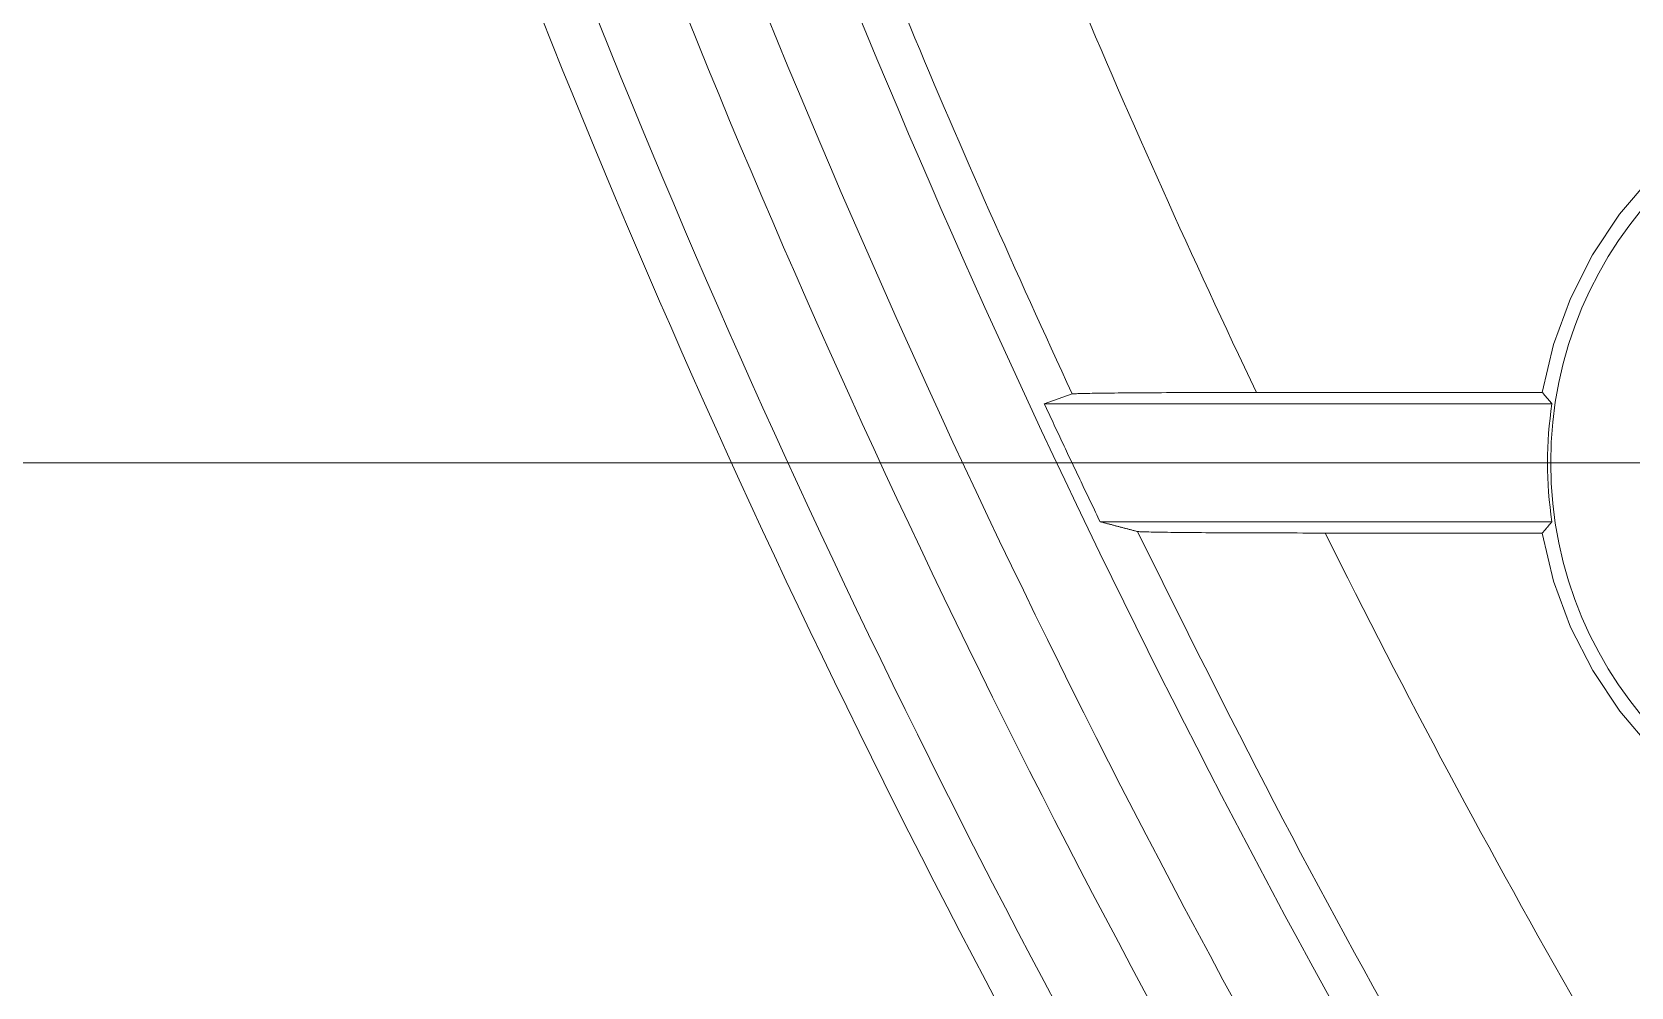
# Model space of a CAD drawing. Header units: inches. Extents: x 0 to 40, y 35.9 to 64.1.
# Drawn here: x 23.859 to 24.726, y 48.512 to 49.03 of the extents above; entities that cross this region are included whole.
import ezdxf

# ---------------------------------------------------------------- set-up
doc = ezdxf.new("R2010")
doc.units = ezdxf.units.IN
doc.header["$MEASUREMENT"] = 0
doc.linetypes.add('AI-Linetype-34', pattern=[0.084247, 0.03902, -0.015076, 0.015076, -0.015076])
doc.layers.add('2', color=7, linetype='Continuous')

# ---------------------------------------------------------------- blocks, each defined once
blk = doc.blocks.new('block 1916')
at = {"layer": '2', "color": 7, "lineweight": 18, "true_color": 0xffffff}
blk.add_lwpolyline([(24.40785, 48.82848), (24.68283, 48.82848)], dxfattribs=at)
blk = doc.blocks.new('block 2143')
at = {"layer": '2', "color": 7, "lineweight": 18, "true_color": 0xffffff}
blk.add_lwpolyline([(24.42287, 48.83375), (24.40785, 48.82848)], dxfattribs=at)
blk = doc.blocks.new('block 2144')
at = {"layer": '2', "color": 7, "lineweight": 18, "true_color": 0xffffff}
blk.add_lwpolyline([(24.68283, 48.76453), (24.43809, 48.76453)], dxfattribs=at)
blk = doc.blocks.new('block 2149')
at = {"layer": '2', "color": 7, "lineweight": 18, "true_color": 0xffffff}
blk.add_lwpolyline([(25.23563, 48.90468), (24.64167, 49.39964)], dxfattribs=at)
blk = doc.blocks.new('block 2275')
at = {"layer": '2', "color": 7, "lineweight": 18, "true_color": 0xffffff}
blk.add_open_spline([(24.68215, 48.7965), (24.68215, 48.91546), (24.77857, 49.01189), (24.89753, 49.01189), (25.01649, 49.01189), (25.11292, 48.91546), (25.11292, 48.7965), (25.11292, 48.67755), (25.01649, 48.58112), (24.89753, 48.58112), (24.77857, 48.58112), (24.68215, 48.67755), (24.68215, 48.7965), (24.68215, 48.7965), (24.68215, 48.7965), (24.68215, 48.7965)], degree=3, knots=[0, 0, 0, 0, 1, 1, 1, 2, 2, 2, 3, 3, 3, 4, 4, 4, 5, 5, 5, 5], dxfattribs=at)
blk = doc.blocks.new('block 2290')
at = {"layer": '2', "color": 80, "lineweight": 18, "true_color": 0x3fff00}
blk.add_open_spline([(24.1188, 49.08017), (24.23587, 48.77893), (24.3796, 48.48872), (24.54823, 48.21301)], degree=3, dxfattribs=at)
blk = doc.blocks.new('block 2293')
at = {"layer": '2', "color": 80, "lineweight": 18, "true_color": 0x3fff00}
blk.add_open_spline([(24.14471, 49.09027), (24.26119, 48.79054), (24.40416, 48.50181), (24.57194, 48.22748)], degree=3, dxfattribs=at)
blk = doc.blocks.new('block 2353')
at = {"layer": '2', "color": 7, "lineweight": 18, "true_color": 0xffffff}
blk.add_open_spline([(24.61073, 48.25125), (24.44436, 48.52324), (24.3026, 48.80953), (24.18712, 49.10674)], degree=3, dxfattribs=at)
blk = doc.blocks.new('block 2356')
at = {"layer": '2', "color": 7, "lineweight": 18, "true_color": 0xffffff}
blk.add_open_spline([(24.22477, 49.12134), (24.33939, 48.82641), (24.48009, 48.54226), (24.64518, 48.2723)], degree=3, dxfattribs=at)
blk = doc.blocks.new('block 2363')
at = {"layer": '2', "color": 7, "lineweight": 18, "true_color": 0xffffff}
blk.add_open_spline([(24.68452, 48.29635), (24.52081, 48.56396), (24.38135, 48.84567), (24.26773, 49.13805)], degree=3, dxfattribs=at)
blk = doc.blocks.new('block 2366')
at = {"layer": '2', "color": 7, "lineweight": 18, "true_color": 0xffffff}
blk.add_open_spline([(24.68283, 48.82848), (24.67966, 48.80729), (24.67966, 48.78572), (24.68283, 48.76453)], degree=3, dxfattribs=at)
blk = doc.blocks.new('block 2414')
at = {"layer": '2', "color": 7, "lineweight": 18, "true_color": 0xffffff}
blk.add_open_spline([(24.67756, 48.75833), (24.63836, 48.75837), (24.59915, 48.75837), (24.55998, 48.7584)], degree=3, dxfattribs=at)
blk = doc.blocks.new('block 2436')
at = {"layer": '2', "color": 7, "lineweight": 18, "true_color": 0xffffff}
blk.add_open_spline([(24.52281, 48.83457), (24.57438, 48.83461), (24.62596, 48.83464), (24.67756, 48.83464)], degree=3, dxfattribs=at)
blk = doc.blocks.new('block 2468')
at = {"layer": '2', "color": 7, "lineweight": 18, "true_color": 0xffffff}
blk.add_lwpolyline([(24.43809, 48.76453), (24.43847, 48.76443), (24.43889, 48.76433), (24.4393, 48.76422), (24.43971, 48.76412), (24.44013, 48.76402), (24.44051, 48.76388), (24.44092, 48.76378), (24.44133, 48.76367), (24.44171, 48.76357), (24.44213, 48.76347), (24.44254, 48.76336), (24.44295, 48.76326), (24.44333, 48.76316), (24.44374, 48.76305), (24.44416, 48.76295), (24.44457, 48.76285), (24.44495, 48.76271), (24.44536, 48.76264), (24.44578, 48.7625), (24.44619, 48.7624), (24.44657, 48.76229), (24.44698, 48.76219), (24.4474, 48.76209), (24.44781, 48.76198), (24.44819, 48.76188), (24.4486, 48.76178), (24.44902, 48.76167), (24.44943, 48.76157), (24.44981, 48.76147), (24.45022, 48.76133), (24.45064, 48.76126), (24.45105, 48.76112), (24.45143, 48.76102), (24.45184, 48.76092), (24.45225, 48.76081), (24.45267, 48.76071), (24.45305, 48.76061), (24.45346, 48.7605), (24.45387, 48.7604), (24.45429, 48.7603), (24.45467, 48.76019), (24.45508, 48.76009), (24.45549, 48.75995), (24.45591, 48.75985), (24.45628, 48.75975), (24.4567, 48.75964), (24.45711, 48.75954), (24.45753, 48.75944), (24.4579, 48.75933), (24.45832, 48.75923)], dxfattribs=at)
blk = doc.blocks.new('block 2505')
at = {"layer": '2', "color": 7, "lineweight": 18, "true_color": 0xffffff}
blk.add_open_spline([(24.68283, 48.82848), (24.68273, 48.82858), (24.68263, 48.82872), (24.68263, 48.82872), (24.68252, 48.82885), (24.68242, 48.82896), (24.68242, 48.82896), (24.68232, 48.8291), (24.68221, 48.8292), (24.68221, 48.8292), (24.68211, 48.82934), (24.68201, 48.82944), (24.68201, 48.82944), (24.6819, 48.82958), (24.68177, 48.82968), (24.68177, 48.82968), (24.68166, 48.82982), (24.68156, 48.82996), (24.68156, 48.82996), (24.68146, 48.83006), (24.68135, 48.8302), (24.68135, 48.8302), (24.68125, 48.8303), (24.68115, 48.83044), (24.68115, 48.83044), (24.68104, 48.83058), (24.68094, 48.83068), (24.68094, 48.83068), (24.68084, 48.83082), (24.68073, 48.83092), (24.68073, 48.83092), (24.68063, 48.83106), (24.68053, 48.83116), (24.68053, 48.83116), (24.68042, 48.8313), (24.68032, 48.83144), (24.68032, 48.83144), (24.68022, 48.83154), (24.68011, 48.83168), (24.68011, 48.83168), (24.67998, 48.83178), (24.67987, 48.83192), (24.67987, 48.83192), (24.67977, 48.83206), (24.67966, 48.83216), (24.67966, 48.83216), (24.67956, 48.8323), (24.67946, 48.8324), (24.67946, 48.8324), (24.67935, 48.83254), (24.67925, 48.83268), (24.67925, 48.83268), (24.67915, 48.83278), (24.67904, 48.83292), (24.67904, 48.83292), (24.67894, 48.83302), (24.67884, 48.83316), (24.67884, 48.83316), (24.67873, 48.8333), (24.67863, 48.8334), (24.67863, 48.8334), (24.67853, 48.83354), (24.67842, 48.83368), (24.67842, 48.83368), (24.67832, 48.83378), (24.67818, 48.83392), (24.67818, 48.83392), (24.67808, 48.83402), (24.67798, 48.83416), (24.67798, 48.83416), (24.67787, 48.8343), (24.67777, 48.8344), (24.67777, 48.8344), (24.67767, 48.83454), (24.67756, 48.83464), (24.67756, 48.83464)], degree=3, knots=[0, 0, 0, 0, 1, 1, 1, 2, 2, 2, 3, 3, 3, 4, 4, 4, 5, 5, 5, 6, 6, 6, 7, 7, 7, 8, 8, 8, 9, 9, 9, 10, 10, 10, 11, 11, 11, 12, 12, 12, 13, 13, 13, 14, 14, 14, 15, 15, 15, 16, 16, 16, 17, 17, 17, 18, 18, 18, 19, 19, 19, 20, 20, 20, 21, 21, 21, 22, 22, 22, 23, 23, 23, 24, 24, 24, 25, 25, 25, 25], dxfattribs=at)
blk = doc.blocks.new('block 2523')
at = {"layer": '2', "color": 7, "lineweight": 18, "true_color": 0xffffff}
blk.add_lwpolyline([(24.61621, 49.39795), (24.62813, 49.38668), (24.64005, 49.37538), (24.652, 49.36412), (24.66392, 49.35282), (24.67584, 49.34155), (24.68776, 49.33025), (24.69965, 49.31895), (24.71157, 49.30769), (24.72349, 49.29639), (24.73541, 49.28509), (24.74733, 49.27379), (24.75925, 49.26252), (24.77113, 49.25122), (24.78305, 49.23992), (24.79497, 49.22862), (24.80689, 49.21732), (24.81878, 49.20602), (24.8307, 49.19472), (24.84258, 49.18342), (24.8545, 49.17212), (24.86639, 49.16082), (24.87831, 49.14949), (24.89019, 49.13819), (24.90211, 49.12689), (24.914, 49.11559), (24.92592, 49.10426), (24.93781, 49.09296), (24.94973, 49.08166), (24.96161, 49.07032), (24.9735, 49.05902), (24.98542, 49.04769), (24.9973, 49.03639), (25.00919, 49.02509), (25.02111, 49.01375), (25.03299, 49.00245), (25.04488, 48.99112), (25.05677, 48.97982), (25.06865, 48.96848), (25.08057, 48.95715), (25.09246, 48.94585), (25.10434, 48.93452), (25.11623, 48.92318), (25.12811, 48.91188), (25.14, 48.90055), (25.15188, 48.88921), (25.16377, 48.87788), (25.17566, 48.86654), (25.18754, 48.85524), (25.19943, 48.84391), (25.21131, 48.83257)], dxfattribs=at)
blk = doc.blocks.new('block 2628')
at = {"layer": '2', "color": 7, "lineweight": 18, "true_color": 0xffffff}
blk.add_lwpolyline([(24.42287, 48.83375), (24.42004, 48.83995), (24.41725, 48.84615), (24.41443, 48.85232), (24.4116, 48.85852), (24.40878, 48.86472), (24.40595, 48.87088), (24.40316, 48.87709), (24.40034, 48.88329), (24.39755, 48.88949), (24.39476, 48.89569), (24.39193, 48.90189), (24.38914, 48.90809), (24.38638, 48.91429), (24.38359, 48.92049), (24.3808, 48.92669), (24.37805, 48.93293), (24.37529, 48.93913), (24.37253, 48.94537), (24.36981, 48.95157), (24.36709, 48.9578), (24.36437, 48.96404), (24.36165, 48.97028), (24.35893, 48.97651), (24.35624, 48.98278), (24.35359, 48.98902), (24.3509, 48.99529), (24.34825, 49.00152), (24.34559, 49.00779), (24.34298, 49.01406), (24.34036, 49.02033), (24.33774, 49.0266), (24.33512, 49.03291), (24.33254, 49.03918), (24.32995, 49.04548), (24.32737, 49.05179), (24.32482, 49.05809), (24.32224, 49.06436), (24.31969, 49.07067), (24.31714, 49.07697), (24.31459, 49.08327), (24.31204, 49.08958), (24.30952, 49.09592), (24.30697, 49.10222), (24.30446, 49.10853), (24.30194, 49.11487), (24.2994, 49.12117), (24.29688, 49.12748), (24.29437, 49.13381), (24.29185, 49.14012), (24.28934, 49.14646)], dxfattribs=at)
blk = doc.blocks.new('block 2638')
at = {"layer": '2', "color": 7, "lineweight": 18, "true_color": 0xffffff}
blk.add_lwpolyline([(24.52281, 48.83457), (24.51957, 48.84139), (24.5163, 48.84825), (24.51309, 48.85507), (24.50986, 48.86189), (24.50665, 48.86875), (24.50345, 48.87557), (24.50024, 48.88243), (24.49707, 48.88928), (24.49391, 48.89614), (24.49074, 48.90303), (24.4876, 48.90988), (24.48447, 48.91674), (24.48133, 48.92363), (24.4782, 48.93052), (24.4751, 48.93741), (24.47199, 48.9443), (24.46889, 48.95119), (24.46583, 48.95808), (24.46276, 48.965), (24.4597, 48.97189), (24.45666, 48.97882), (24.4536, 48.98574), (24.45057, 48.99263), (24.44757, 48.99959), (24.44454, 49.00652), (24.44154, 49.01344), (24.43858, 49.0204), (24.43558, 49.02733), (24.43262, 49.03429), (24.42965, 49.04121), (24.42673, 49.04817), (24.42376, 49.05516), (24.42083, 49.06212), (24.41794, 49.06908), (24.41501, 49.07607), (24.41212, 49.08303), (24.40926, 49.09003), (24.40637, 49.09702), (24.40351, 49.10398), (24.40065, 49.11101), (24.39782, 49.118), (24.39496, 49.12499), (24.39214, 49.13202), (24.38935, 49.13902), (24.38652, 49.14604), (24.38373, 49.15304), (24.38094, 49.16007), (24.37818, 49.16709), (24.37543, 49.17412), (24.37267, 49.18118)], dxfattribs=at)
blk = doc.blocks.new('block 2649')
at = {"layer": '2', "color": 7, "lineweight": 18, "true_color": 0xffffff}
blk.add_lwpolyline([(24.78161, 48.35881), (24.77682, 48.36659), (24.77206, 48.37441), (24.76731, 48.3822), (24.76255, 48.39002), (24.75783, 48.39787), (24.75315, 48.40569), (24.74843, 48.41355), (24.74378, 48.4214), (24.73909, 48.42926), (24.73444, 48.43711), (24.72979, 48.445), (24.72517, 48.45289), (24.72056, 48.46078), (24.71598, 48.4687), (24.71139, 48.47659), (24.70681, 48.48452), (24.70226, 48.49244), (24.69772, 48.50036), (24.6932, 48.50832), (24.68869, 48.51628), (24.68418, 48.52424), (24.6797, 48.5322), (24.67526, 48.54016), (24.67078, 48.54815), (24.66633, 48.55614), (24.66192, 48.56413), (24.65751, 48.57216), (24.6531, 48.58015), (24.64873, 48.58818), (24.64435, 48.59621), (24.64001, 48.60423), (24.63567, 48.6123), (24.63133, 48.62036), (24.62702, 48.62842), (24.62272, 48.63648), (24.61845, 48.64454), (24.61417, 48.65264), (24.6099, 48.66073), (24.60566, 48.66883), (24.60146, 48.67693), (24.59722, 48.68506), (24.59302, 48.69315), (24.58885, 48.70128), (24.58468, 48.70945), (24.58052, 48.71758), (24.57638, 48.72571), (24.57228, 48.73387), (24.56815, 48.74204), (24.56405, 48.7502), (24.55998, 48.7584)], dxfattribs=at)
blk = doc.blocks.new('block 2651')
at = {"layer": '2', "color": 7, "lineweight": 18, "true_color": 0xffffff}
blk.add_lwpolyline([(24.40785, 48.82848), (24.40843, 48.8272), (24.40905, 48.82589), (24.40964, 48.82462), (24.41022, 48.82334), (24.41084, 48.82207), (24.41143, 48.82079), (24.41202, 48.81948), (24.41264, 48.81821), (24.41322, 48.81693), (24.41381, 48.81566), (24.41443, 48.81438), (24.41501, 48.81308), (24.41563, 48.8118), (24.41622, 48.81053), (24.41684, 48.80925), (24.41742, 48.80798), (24.41804, 48.8067), (24.41863, 48.80539), (24.41925, 48.80412), (24.41984, 48.80284), (24.42046, 48.80157), (24.42104, 48.80029), (24.42166, 48.79902), (24.42225, 48.79774), (24.42287, 48.79647), (24.42345, 48.79516), (24.42407, 48.79389), (24.42466, 48.79261), (24.42528, 48.79134), (24.4259, 48.79006), (24.42648, 48.78879), (24.42711, 48.78751), (24.42773, 48.78624), (24.42831, 48.78496), (24.42893, 48.78365), (24.42952, 48.78238), (24.43014, 48.78111), (24.43076, 48.77983), (24.43138, 48.77856), (24.43196, 48.77728), (24.43258, 48.77601), (24.4332, 48.77473), (24.43379, 48.77346), (24.43441, 48.77218), (24.43503, 48.77091), (24.43565, 48.76963), (24.43623, 48.76836), (24.43685, 48.76708), (24.43747, 48.76581), (24.43809, 48.76453)], dxfattribs=at)
blk = doc.blocks.new('block 2657')
at = {"layer": '2', "color": 7, "lineweight": 18, "true_color": 0xffffff}
blk.add_open_spline([(24.52281, 48.83457), (24.52281, 48.83457), (24.51978, 48.83457), (24.51978, 48.83457), (24.51978, 48.83457), (24.51675, 48.83457), (24.51675, 48.83457), (24.51675, 48.83457), (24.51375, 48.83457), (24.51375, 48.83457), (24.51375, 48.83457), (24.51075, 48.83457), (24.51075, 48.83457), (24.51075, 48.83457), (24.50775, 48.83457), (24.50775, 48.83457), (24.50775, 48.83457), (24.50479, 48.83457), (24.50479, 48.83457), (24.50479, 48.83457), (24.50186, 48.83457), (24.50186, 48.83457), (24.50186, 48.83457), (24.49894, 48.83454), (24.49894, 48.83454), (24.49894, 48.83454), (24.49604, 48.83454), (24.49604, 48.83454), (24.49604, 48.83454), (24.49318, 48.83454), (24.49318, 48.83454), (24.49318, 48.83454), (24.49036, 48.83454), (24.49036, 48.83454), (24.49036, 48.83454), (24.48753, 48.8345), (24.48753, 48.8345), (24.48753, 48.8345), (24.48474, 48.8345), (24.48474, 48.8345), (24.48474, 48.8345), (24.48199, 48.8345), (24.48199, 48.8345), (24.48199, 48.8345), (24.47926, 48.83447), (24.47926, 48.83447), (24.47926, 48.83447), (24.47658, 48.83447), (24.47658, 48.83447), (24.47658, 48.83447), (24.47396, 48.83447), (24.47396, 48.83447), (24.47396, 48.83447), (24.47134, 48.83444), (24.47134, 48.83444), (24.47134, 48.83444), (24.46879, 48.83444), (24.46879, 48.83444), (24.46879, 48.83444), (24.46624, 48.83444), (24.46624, 48.83444), (24.46624, 48.83444), (24.4638, 48.8344), (24.4638, 48.8344), (24.4638, 48.8344), (24.46135, 48.8344), (24.46135, 48.8344), (24.46135, 48.8344), (24.45897, 48.83437), (24.45897, 48.83437), (24.45897, 48.83437), (24.45663, 48.83437), (24.45663, 48.83437), (24.45663, 48.83437), (24.45436, 48.83433), (24.45436, 48.83433), (24.45436, 48.83433), (24.45212, 48.83433), (24.45212, 48.83433), (24.45212, 48.83433), (24.44998, 48.8343), (24.44998, 48.8343), (24.44998, 48.8343), (24.44788, 48.8343), (24.44788, 48.8343), (24.44788, 48.8343), (24.44585, 48.83426), (24.44585, 48.83426), (24.44585, 48.83426), (24.44392, 48.83423), (24.44392, 48.83423), (24.44392, 48.83423), (24.44206, 48.83423), (24.44206, 48.83423), (24.44206, 48.83423), (24.44023, 48.83419), (24.44023, 48.83419), (24.44023, 48.83419), (24.43854, 48.83419), (24.43854, 48.83419), (24.43854, 48.83419), (24.43689, 48.83416), (24.43689, 48.83416), (24.43689, 48.83416), (24.43534, 48.83413), (24.43534, 48.83413), (24.43534, 48.83413), (24.43386, 48.83413), (24.43386, 48.83413), (24.43386, 48.83413), (24.43244, 48.83409), (24.43244, 48.83409), (24.43244, 48.83409), (24.43117, 48.83406), (24.43117, 48.83406), (24.43117, 48.83406), (24.42993, 48.83402), (24.42993, 48.83402), (24.42993, 48.83402), (24.42883, 48.83402), (24.42883, 48.83402), (24.42883, 48.83402), (24.42776, 48.83399), (24.42776, 48.83399), (24.42776, 48.83399), (24.42683, 48.83395), (24.42683, 48.83395), (24.42683, 48.83395), (24.426, 48.83395), (24.426, 48.83395), (24.426, 48.83395), (24.42524, 48.83392), (24.42524, 48.83392), (24.42524, 48.83392), (24.42459, 48.83388), (24.42459, 48.83388), (24.42459, 48.83388), (24.42404, 48.83388), (24.42404, 48.83388), (24.42404, 48.83388), (24.42359, 48.83385), (24.42359, 48.83385), (24.42359, 48.83385), (24.42325, 48.83382), (24.42325, 48.83382), (24.42325, 48.83382), (24.42301, 48.83378), (24.42301, 48.83378)], degree=3, knots=[0, 0, 0, 0, 1, 1, 1, 2, 2, 2, 3, 3, 3, 4, 4, 4, 5, 5, 5, 6, 6, 6, 7, 7, 7, 8, 8, 8, 9, 9, 9, 10, 10, 10, 11, 11, 11, 12, 12, 12, 13, 13, 13, 14, 14, 14, 15, 15, 15, 16, 16, 16, 17, 17, 17, 18, 18, 18, 19, 19, 19, 20, 20, 20, 21, 21, 21, 22, 22, 22, 23, 23, 23, 24, 24, 24, 25, 25, 25, 26, 26, 26, 27, 27, 27, 28, 28, 28, 29, 29, 29, 30, 30, 30, 31, 31, 31, 32, 32, 32, 33, 33, 33, 34, 34, 34, 35, 35, 35, 36, 36, 36, 37, 37, 37, 38, 38, 38, 39, 39, 39, 40, 40, 40, 41, 41, 41, 42, 42, 42, 43, 43, 43, 44, 44, 44, 45, 45, 45, 46, 46, 46, 47, 47, 47, 48, 48, 48, 49, 49, 49, 49], dxfattribs=at)
blk = doc.blocks.new('block 2687')
at = {"layer": '2', "color": 7, "lineweight": 18, "true_color": 0xffffff}
blk.add_open_spline([(24.45832, 48.75923), (24.45849, 48.75919), (24.45873, 48.75916), (24.45873, 48.75916), (24.45873, 48.75916), (24.45911, 48.75916), (24.45911, 48.75916), (24.45911, 48.75916), (24.45959, 48.75913), (24.45959, 48.75913), (24.45959, 48.75913), (24.46014, 48.75909), (24.46014, 48.75909), (24.46014, 48.75909), (24.46083, 48.75906), (24.46083, 48.75906), (24.46083, 48.75906), (24.46162, 48.75906), (24.46162, 48.75906), (24.46162, 48.75906), (24.46249, 48.75902), (24.46249, 48.75902), (24.46249, 48.75902), (24.46345, 48.75899), (24.46345, 48.75899), (24.46345, 48.75899), (24.46452, 48.75899), (24.46452, 48.75899), (24.46452, 48.75899), (24.46569, 48.75895), (24.46569, 48.75895), (24.46569, 48.75895), (24.46696, 48.75892), (24.46696, 48.75892), (24.46696, 48.75892), (24.46831, 48.75888), (24.46831, 48.75888), (24.46831, 48.75888), (24.46976, 48.75888), (24.46976, 48.75888), (24.46976, 48.75888), (24.47127, 48.75885), (24.47127, 48.75885), (24.47127, 48.75885), (24.47289, 48.75882), (24.47289, 48.75882), (24.47289, 48.75882), (24.47458, 48.75882), (24.47458, 48.75882), (24.47458, 48.75882), (24.47634, 48.75878), (24.47634, 48.75878), (24.47634, 48.75878), (24.4782, 48.75878), (24.4782, 48.75878), (24.4782, 48.75878), (24.48009, 48.75875), (24.48009, 48.75875), (24.48009, 48.75875), (24.48209, 48.75871), (24.48209, 48.75871), (24.48209, 48.75871), (24.48412, 48.75871), (24.48412, 48.75871), (24.48412, 48.75871), (24.48626, 48.75868), (24.48626, 48.75868), (24.48626, 48.75868), (24.48843, 48.75868), (24.48843, 48.75868), (24.48843, 48.75868), (24.4907, 48.75864), (24.4907, 48.75864), (24.4907, 48.75864), (24.49301, 48.75864), (24.49301, 48.75864), (24.49301, 48.75864), (24.49539, 48.75861), (24.49539, 48.75861), (24.49539, 48.75861), (24.4978, 48.75861), (24.4978, 48.75861), (24.4978, 48.75861), (24.50024, 48.75857), (24.50024, 48.75857), (24.50024, 48.75857), (24.50276, 48.75857), (24.50276, 48.75857), (24.50276, 48.75857), (24.50531, 48.75854), (24.50531, 48.75854), (24.50531, 48.75854), (24.50793, 48.75854), (24.50793, 48.75854), (24.50793, 48.75854), (24.51055, 48.75854), (24.51055, 48.75854), (24.51055, 48.75854), (24.51323, 48.75851), (24.51323, 48.75851), (24.51323, 48.75851), (24.51599, 48.75851), (24.51599, 48.75851), (24.51599, 48.75851), (24.51874, 48.75851), (24.51874, 48.75851), (24.51874, 48.75851), (24.52154, 48.75847), (24.52154, 48.75847), (24.52154, 48.75847), (24.52436, 48.75847), (24.52436, 48.75847), (24.52436, 48.75847), (24.52722, 48.75847), (24.52722, 48.75847), (24.52722, 48.75847), (24.53011, 48.75844), (24.53011, 48.75844), (24.53011, 48.75844), (24.53301, 48.75844), (24.53301, 48.75844), (24.53301, 48.75844), (24.5359, 48.75844), (24.5359, 48.75844), (24.5359, 48.75844), (24.53886, 48.75844), (24.53886, 48.75844), (24.53886, 48.75844), (24.54183, 48.75844), (24.54183, 48.75844), (24.54183, 48.75844), (24.54482, 48.75844), (24.54482, 48.75844), (24.54482, 48.75844), (24.54786, 48.7584), (24.54786, 48.7584), (24.54786, 48.7584), (24.55085, 48.7584), (24.55085, 48.7584), (24.55085, 48.7584), (24.55388, 48.7584), (24.55388, 48.7584), (24.55388, 48.7584), (24.55695, 48.7584), (24.55695, 48.7584), (24.55695, 48.7584), (24.55998, 48.7584), (24.55998, 48.7584)], degree=3, knots=[0, 0, 0, 0, 1, 1, 1, 2, 2, 2, 3, 3, 3, 4, 4, 4, 5, 5, 5, 6, 6, 6, 7, 7, 7, 8, 8, 8, 9, 9, 9, 10, 10, 10, 11, 11, 11, 12, 12, 12, 13, 13, 13, 14, 14, 14, 15, 15, 15, 16, 16, 16, 17, 17, 17, 18, 18, 18, 19, 19, 19, 20, 20, 20, 21, 21, 21, 22, 22, 22, 23, 23, 23, 24, 24, 24, 25, 25, 25, 26, 26, 26, 27, 27, 27, 28, 28, 28, 29, 29, 29, 30, 30, 30, 31, 31, 31, 32, 32, 32, 33, 33, 33, 34, 34, 34, 35, 35, 35, 36, 36, 36, 37, 37, 37, 38, 38, 38, 39, 39, 39, 40, 40, 40, 41, 41, 41, 42, 42, 42, 43, 43, 43, 44, 44, 44, 45, 45, 45, 46, 46, 46, 47, 47, 47, 48, 48, 48, 49, 49, 49, 49], dxfattribs=at)
blk = doc.blocks.new('block 2692')
at = {"layer": '2', "color": 7, "lineweight": 18, "true_color": 0xffffff}
blk.add_open_spline([(24.68283, 48.76453), (24.68273, 48.7644), (24.68263, 48.76429), (24.68263, 48.76429), (24.68252, 48.76416), (24.68242, 48.76402), (24.68242, 48.76402), (24.68232, 48.76391), (24.68221, 48.76378), (24.68221, 48.76378), (24.68211, 48.76367), (24.68201, 48.76354), (24.68201, 48.76354), (24.6819, 48.76343), (24.68177, 48.76329), (24.68177, 48.76329), (24.68166, 48.76316), (24.68156, 48.76305), (24.68156, 48.76305), (24.68146, 48.76292), (24.68135, 48.76281), (24.68135, 48.76281), (24.68125, 48.76267), (24.68115, 48.76254), (24.68115, 48.76254), (24.68104, 48.76243), (24.68094, 48.76229), (24.68094, 48.76229), (24.68084, 48.76219), (24.68073, 48.76205), (24.68073, 48.76205), (24.68063, 48.76195), (24.68053, 48.76181), (24.68053, 48.76181), (24.68042, 48.76167), (24.68032, 48.76157), (24.68032, 48.76157), (24.68022, 48.76143), (24.68011, 48.76133), (24.68011, 48.76133), (24.67998, 48.76119), (24.67987, 48.76105), (24.67987, 48.76105), (24.67977, 48.76095), (24.67966, 48.76081), (24.67966, 48.76081), (24.67956, 48.76071), (24.67946, 48.76057), (24.67946, 48.76057), (24.67935, 48.76043), (24.67925, 48.76033), (24.67925, 48.76033), (24.67915, 48.76019), (24.67904, 48.76009), (24.67904, 48.76009), (24.67894, 48.75995), (24.67884, 48.75981), (24.67884, 48.75981), (24.67873, 48.75971), (24.67863, 48.75957), (24.67863, 48.75957), (24.67853, 48.75947), (24.67842, 48.75933), (24.67842, 48.75933), (24.67832, 48.75919), (24.67818, 48.75909), (24.67818, 48.75909), (24.67808, 48.75895), (24.67798, 48.75885), (24.67798, 48.75885), (24.67787, 48.75871), (24.67777, 48.75857), (24.67777, 48.75857), (24.67767, 48.75847), (24.67756, 48.75833), (24.67756, 48.75833)], degree=3, knots=[0, 0, 0, 0, 1, 1, 1, 2, 2, 2, 3, 3, 3, 4, 4, 4, 5, 5, 5, 6, 6, 6, 7, 7, 7, 8, 8, 8, 9, 9, 9, 10, 10, 10, 11, 11, 11, 12, 12, 12, 13, 13, 13, 14, 14, 14, 15, 15, 15, 16, 16, 16, 17, 17, 17, 18, 18, 18, 19, 19, 19, 20, 20, 20, 21, 21, 21, 22, 22, 22, 23, 23, 23, 24, 24, 24, 25, 25, 25, 25], dxfattribs=at)
blk = doc.blocks.new('block 2743')
at = {"layer": '2', "color": 7, "lineweight": 18, "true_color": 0xffffff}
blk.add_lwpolyline([(24.67756, 48.75833), (24.68373, 48.73239), (24.69289, 48.70745), (24.70492, 48.68385), (24.71956, 48.66184), (24.73672, 48.64168), (24.75611, 48.6237), (24.77757, 48.6082), (24.80079, 48.59538), (24.82532, 48.58535), (24.85089, 48.57829), (24.87707, 48.57419), (24.90349, 48.57323), (24.92988, 48.5755), (24.95579, 48.58098), (24.98087, 48.58945), (25.00485, 48.60082), (25.02731, 48.61484), (25.04798, 48.63138), (25.06641, 48.65026), (25.08247, 48.67124), (25.0959, 48.69401), (25.10665, 48.71827), (25.1145, 48.74366), (25.11933, 48.76984), (25.12098, 48.7965), (25.11936, 48.82314), (25.11457, 48.84928), (25.10675, 48.87461), (25.09607, 48.89879), (25.0826, 48.92156), (25.06655, 48.94261), (25.04805, 48.96156), (25.02741, 48.97816), (25.00495, 48.99222), (24.98101, 49.00355), (24.95593, 49.01203), (24.92995, 49.01747), (24.90349, 49.01978), (24.87703, 49.01885), (24.85089, 49.01482), (24.82539, 49.00776), (24.8009, 48.99773), (24.77771, 48.98492), (24.75611, 48.96931), (24.73665, 48.95126), (24.71949, 48.9311), (24.70481, 48.90912), (24.69286, 48.88553), (24.6837, 48.86062), (24.67756, 48.83464)], dxfattribs=at)
blk = doc.blocks.new('block 2746')
at = {"layer": '2', "color": 7, "lineweight": 18, "true_color": 0xffffff}
blk.add_lwpolyline([(24.70481, 48.30878), (24.69954, 48.3176), (24.69427, 48.32642), (24.689, 48.33524), (24.68373, 48.34406), (24.67846, 48.35288), (24.67322, 48.3617), (24.66799, 48.37055), (24.66275, 48.37937), (24.65751, 48.38823), (24.65228, 48.39708), (24.64707, 48.40593), (24.64187, 48.41479), (24.6367, 48.42364), (24.63154, 48.43253), (24.62637, 48.44142), (24.62124, 48.45031), (24.61614, 48.45923), (24.61104, 48.46815), (24.60594, 48.47708), (24.60091, 48.48603), (24.59585, 48.49499), (24.59085, 48.50395), (24.58586, 48.51294), (24.58089, 48.52193), (24.57593, 48.53092), (24.57101, 48.53995), (24.56611, 48.54897), (24.56122, 48.558), (24.55637, 48.56706), (24.55151, 48.57612), (24.54668, 48.58518), (24.5419, 48.59428), (24.53711, 48.60337), (24.53235, 48.61247), (24.52763, 48.6216), (24.52291, 48.63069), (24.51819, 48.63986), (24.51351, 48.64899), (24.50886, 48.65815), (24.50421, 48.66731), (24.49959, 48.67648), (24.49497, 48.68568), (24.49036, 48.69484), (24.48578, 48.70404), (24.48119, 48.71324), (24.47661, 48.72244), (24.47203, 48.73163), (24.46745, 48.74083), (24.4629, 48.75003), (24.45832, 48.75923)], dxfattribs=at)
blk = doc.blocks.new('block 3319')
at = {"layer": '2', "color": 1, "linetype": 'AI-Linetype-34', "lineweight": 18, "true_color": 0xff0000}
blk.add_lwpolyline([(24.67756, 48.7965), (25.12098, 48.7965)], dxfattribs=at)
blk = doc.blocks.new('block 3548')
at = {"color": 5, "lineweight": 18, "true_color": 0x0000ff}
blk.add_lwpolyline([(24.72356, 48.7965), (22.44469, 48.7965)], dxfattribs=at)
blk = doc.blocks.new('block 3546')
blk.add_blockref('block 3548', (0, 0))

msp = doc.modelspace()

# ---------------------------------------------------------------- block references
msp.add_blockref('block 3546', (0, 0))
at = {"layer": '2'}
for name in ['block 2523', 'block 2149', 'block 2638', 'block 2363', 'block 2628', 'block 2356', 'block 2353', 'block 2293', 'block 2290', 'block 2743', 'block 2275', 'block 2143', 'block 1916', 'block 2651', 'block 2657', 'block 2436', 'block 2505', 'block 2366', 'block 3319', 'block 2144', 'block 2468', 'block 2687', 'block 2746', 'block 2414', 'block 2649', 'block 2692']:
    msp.add_blockref(name, (0, 0), dxfattribs=at)

doc.saveas('drawing.dxf')
